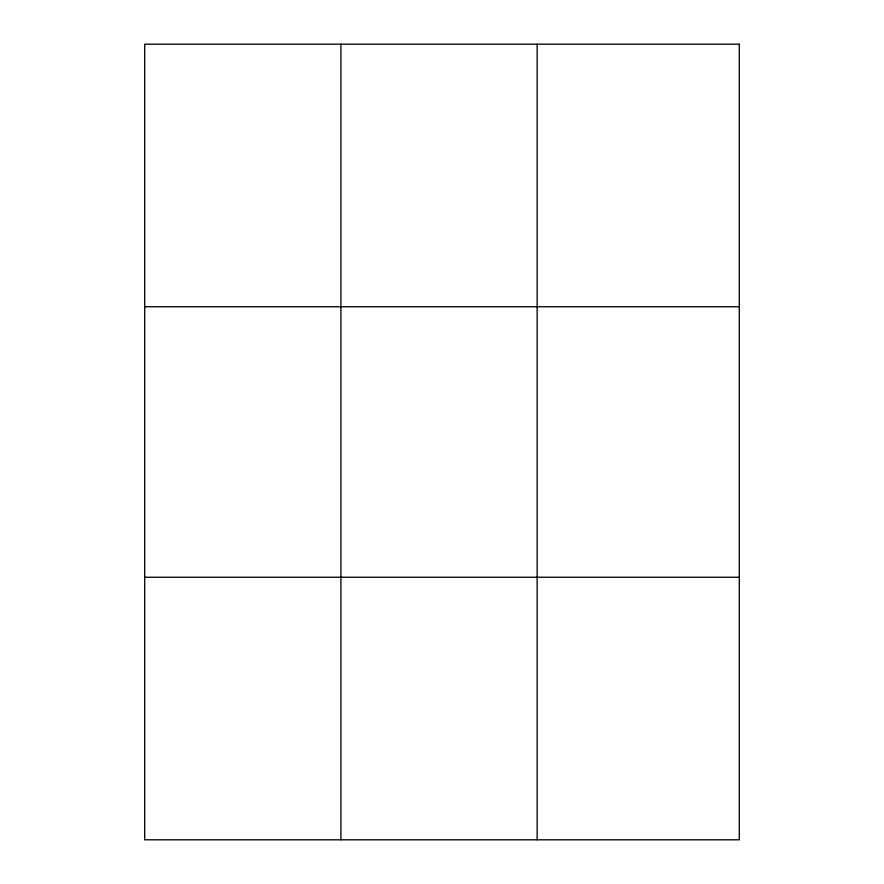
<?xml version="1.0" encoding="UTF-8"?>
<svg xmlns="http://www.w3.org/2000/svg" width="884" height="884" viewBox="0 0 884 884"><rect width="100%" height="100%" fill="white"/><g stroke="black" fill="none" stroke-linecap="round" stroke-linejoin="round"><path stroke-width="1.33" d="M340.915 839.8L340.915 44.2M537.14 839.8L537.14 44.2M144.7 306.748L739.3 306.748M144.7 577.252L739.3 577.252M739.3 44.2L739.3 839.8L144.7 839.8L144.7 44.2L739.3 44.2"/></g></svg>
